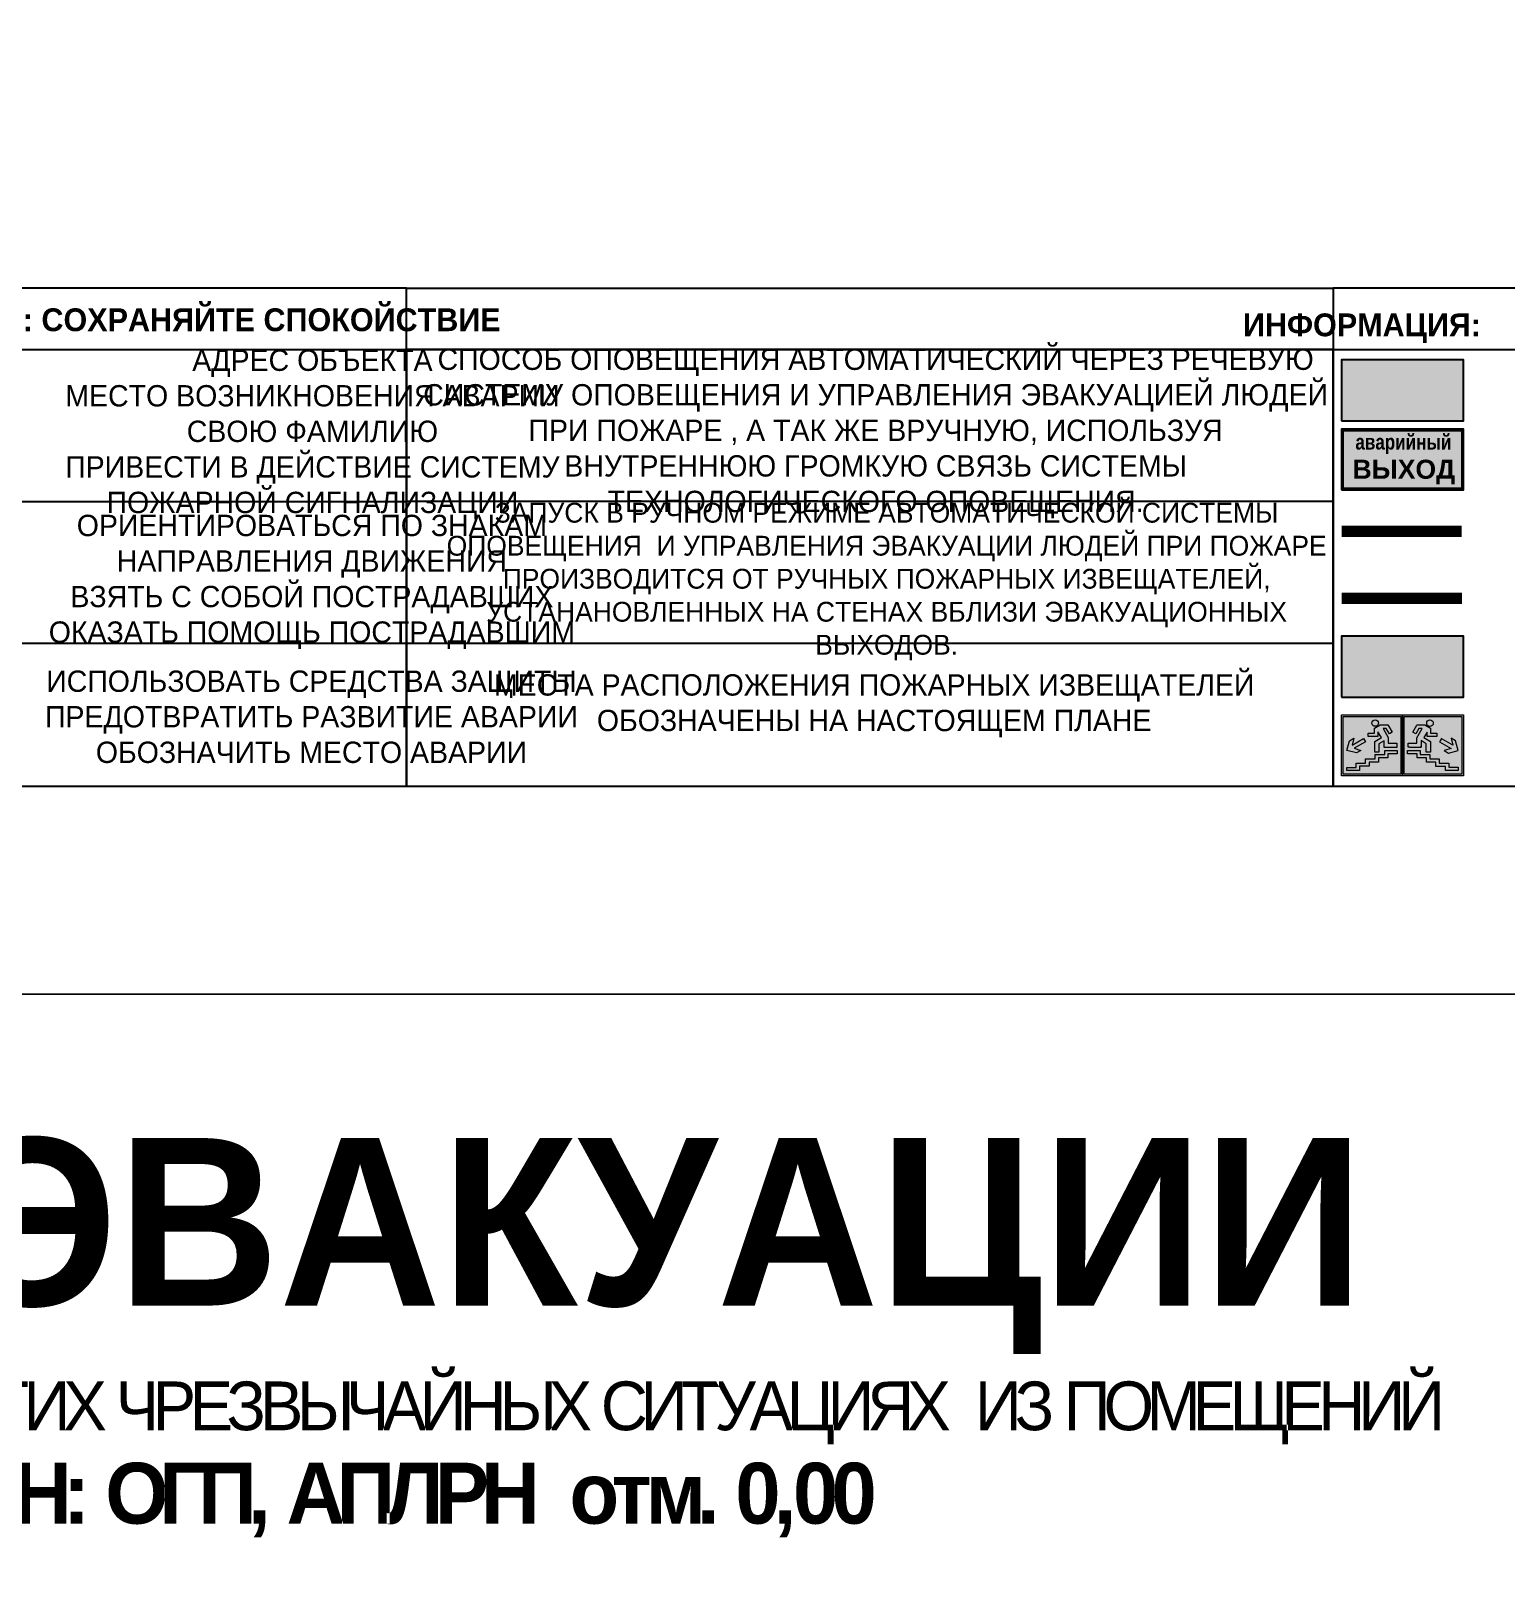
# Model space of a CAD drawing. Header units: millimetres. Extents: x 13810 to 67229, y 12374 to 21950.
# Drawn here: x 43842.3 to 44036.1, y 15261.1 to 15465.6 of the extents above; entities that cross this region are included whole.
import ezdxf

# ---------------------------------------------------------------- set-up
doc = ezdxf.new("R2010")
doc.units = ezdxf.units.MM
doc.linetypes.add('GOST2.303 4', pattern=[7, 5, -2, 0])
doc.layers.add('План_Штампы', color=7, linetype='Continuous')
doc.styles.add('обычный', font='arial.ttf')

# ---------------------------------------------------------------- blocks, each defined once
blk = doc.blocks.new('A$C41C009D9')
at = {"true_color": 0xffffff}
blk.add_hatch(color=7, dxfattribs=at).paths.add_polyline_path([(0, 8), (-16, 8), (-16, 0), (0, 0)])
h = blk.add_hatch(color=126)
h.dxf.hatch_style = 1
h.paths.add_polyline_path([(-15.8, 7.8), (-15.8, 0.2), (-0.2, 0.2), (-0.2, 7.8)])
at = {"color": 126}
for points in [[(-16, 0), (0, 0), (0, 8), (-16, 8)], [(-16, 0), (0, 0), (0, 8), (-16, 8)], [(-15.8, 7.8), (-0.2, 7.8), (-0.2, 0.2), (-15.8, 0.2)]]:
    blk.add_lwpolyline(points, close=True, dxfattribs=at)
at = {"color": 7, "true_color": 0xffffff, "insert": (-15.8, 7.3), "char_height": 2.5, "width": 15.5999, "attachment_point": 1, "style": 'обычный'}
blk.add_mtext('\\pi1.6133;{\\fArial|b1|i0|c204|p34;\\H0.8x;\\W0.8;аварийный\\H1.25x;\\W1;\\P\\pi1.2327;ВЫХОД}', dxfattribs=at)
blk = doc.blocks.new('A$C32E8229D')
at = {"true_color": 0xffffff}
blk.add_hatch(color=7, dxfattribs=at).paths.add_polyline_path([(0, 0), (0, -8), (16, -8), (16, 0)])
h = blk.add_hatch(color=126)
h.paths.add_polyline_path([(0.2, -0.2), (15.8, -0.2), (15.8, -7.8), (0.2, -7.8)])
h.paths.add_polyline_path([(13.49, -2.05), (12.08, -2.05), (11.37, -2.63, 0.162397), (11.29, -2.84), (11.29, -3.63), (10.35, -3.63), (10.35, -4.05), (11.68, -4.05), (11.68, -3.48), (12.26, -4.28), (11.29, -5.1), (11.29, -6.78), (11.85, -6.78), (11.85, -5.44), (12.8, -4.64), (12.8, -5.94), (14.46, -5.94), (14.46, -5.39), (13.45, -5.39), (13.45, -3.97), (12.46, -2.59), (13.15, -2.59), (13.69, -3.34), (14.18, -3)], flags=16)
h.paths.add_polyline_path([(10.74, -1.82, 1), (11.8, -1.82, 1)], flags=16)
h.paths.add_polyline_path([(9.39, -3.59), (5.99, -3.59), (6.56, -3.03), (5.91, -3.03), (5.1, -3.83), (5.91, -4.64), (6.56, -4.64), (5.99, -4.09), (9.39, -4.09)], flags=16)
h.paths.add_polyline_path([(4.29, -1.08), (1.72, -1.08), (1.72, -6.6), (4.29, -6.6)], flags=16)
at = {"color": 126}
blk.add_lwpolyline([(16, -8), (0, -8), (0, 0), (16, 0)], close=True, dxfattribs=at)
blk = doc.blocks.new('A$C7B4425F7')
at = {"true_color": 0xffffff}
blk.add_hatch(color=7, dxfattribs=at).paths.add_polyline_path([(0, 0), (-16, 0), (-16, -8), (0, -8)])
h = blk.add_hatch(color=126)
h.paths.add_polyline_path([(-0.2, -0.2), (-15.8, -0.2), (-15.8, -7.8), (-0.2, -7.8)])
h.paths.add_polyline_path([(-11.76, -2.03), (-11.76, -3.66), (-11.17, -3.66, -0.568275), (-11.17, -6.18), (-12.58, -6.18), (-12.58, -2.03)], flags=16)
h.paths.add_polyline_path([(-13.33, -4.12, -0.495768), (-13.59, -6.18), (-15.03, -6.18), (-15.03, -2.03), (-13.59, -2.03, -0.487973)], flags=16)
h.paths.add_polyline_path([(-10.25, -2.03), (-9.48, -2.03), (-9.48, -6.18), (-10.25, -6.18)], flags=16)
h.paths.add_polyline_path([(-13.84, -3.69), (-14.24, -3.69), (-14.24, -3.03), (-13.9, -3.03, -0.692621)], flags=0)
h.paths.add_polyline_path([(-9.15, -2.03), (-8.4, -2.03), (-8.04, -3.07), (-7.68, -2.03), (-6.93, -2.03), (-7.64, -4.1), (-6.93, -6.18), (-7.68, -6.18), (-8.04, -5.14), (-8.4, -6.18), (-9.15, -6.18), (-8.44, -4.1)], flags=16)
h.paths.add_polyline_path([(-11.76, -4.46), (-11.42, -4.46, -0.692621), (-11.36, -5.12), (-11.76, -5.12)], flags=0)
h.paths.add_polyline_path([(-13.9, -5.2), (-14.24, -5.2), (-14.24, -4.55), (-13.84, -4.55, -0.708038)], flags=0)
edge = h.paths.add_edge_path(flags=16)
edge.add_ellipse((-5.51, -4.08), major_axis=(0, 2.05), ratio=0.586184, start_angle=0, end_angle=360)
edge = h.paths.add_edge_path(flags=0)
edge.add_ellipse((-5.51, -4.08), major_axis=(0, 1.14), ratio=0.454828, start_angle=0, end_angle=360)
h.paths.add_polyline_path([(-4.13, -4.96, 0.377264), (-3.48, -4.52, 0.0555), (-3.16, -2.03), (-1.66, -2.03), (-1.66, -4.96), (-0.96, -4.96), (-0.96, -7.01), (-1.75, -7.01), (-1.75, -6.18), (-3.3, -6.18), (-3.3, -7.02), (-4.13, -7.02)], flags=16)
h.paths.add_polyline_path([(-2.73, -2.91), (-2.28, -2.91), (-2.28, -4.96), (-3.05, -4.96, 0.079136)], flags=0)
at = {"color": 126}
blk.add_lwpolyline([(-16, -8), (0, -8), (0, 0), (-16, 0)], close=True, dxfattribs=at)
blk = doc.blocks.new('вниз 3')
at = {"lineweight": 0, "true_color": 0xffffff}
h = blk.add_hatch(color=7, dxfattribs=at)
h.dxf.hatch_style = 1
h.paths.add_polyline_path([(40997.5, -4475.69), (40997.25, -4475.28), (40995.76, -4476.15), (40995.97, -4475.23), (40995.39, -4475.56), (40995.05, -4476.83), (40996.33, -4477.17), (40996.91, -4476.83), (40996, -4476.55)], flags=0)
h.paths.add_polyline_path([(40999.81, -4473.95), (41000.22, -4473.95), (41000.64, -4474.67), (41001.03, -4474.43), (41000.46, -4473.49), (41000.42, -4473.49), (40999.43, -4473.49), (40998.68, -4473.92), (40998.68, -4474.57), (40997.88, -4474.57), (40997.88, -4475), (40999.14, -4475), (40999.14, -4474.43), (40999.14, -4474.38), (40999.59, -4475.15), (40998.72, -4475.67), (40998.72, -4477.06), (40999.24, -4477.06), (40999.24, -4475.96), (40999.95, -4475.56), (40999.95, -4476.43), (41001.61, -4476.43), (41001.61, -4475.88), (41000.47, -4475.88), (41000.47, -4475.12)], flags=0)
h.paths.add_polyline_path([(40999.2, -4473.24, 1), (40998.35, -4473.24, 1)], flags=0)
h.paths.add_polyline_path([(41000.46, -4477.26), (41001.69, -4477.26), (41001.69, -4476.84), (41000.03, -4476.84), (41000.03, -4477.39), (40998.78, -4477.39), (40998.78, -4477.95), (40997.53, -4477.95), (40997.53, -4478.5), (40996.29, -4478.5), (40996.29, -4479.06), (40995.05, -4479.06), (40995.05, -4479.48), (40995.29, -4479.48), (40996.72, -4479.48), (40996.72, -4478.92), (40997.97, -4478.92), (40997.97, -4478.36), (40999.2, -4478.36), (40999.2, -4477.81), (41000.46, -4477.81)], flags=0)
h.paths.add_polyline_path([(41002.37, -4472.17), (40994.37, -4472.17), (40994.37, -4480.17), (41002.37, -4480.17)])
h.paths.add_polyline_path([(41002.16, -4479.96), (40994.57, -4479.96), (40994.57, -4472.37), (41002.16, -4472.37)], flags=16)
h.paths.add_polyline_path([(41001.61, -4475.88), (41001.61, -4476.43), (40999.95, -4476.43), (40999.95, -4475.56), (40999.24, -4475.96), (40999.24, -4477.06), (40998.72, -4477.06), (40998.72, -4475.67), (40999.59, -4475.15), (40999.14, -4474.38), (40999.14, -4474.43), (40999.14, -4475), (40997.88, -4475), (40997.88, -4474.57), (40998.68, -4474.57), (40998.68, -4473.92), (40999.43, -4473.49), (41000.42, -4473.49), (41000.46, -4473.49), (41001.03, -4474.43), (41000.64, -4474.67), (41000.22, -4473.95), (40999.81, -4473.95), (41000.47, -4475.12), (41000.47, -4475.88)], flags=0)
h.paths.add_polyline_path([(41001.69, -4476.84), (41001.69, -4477.26), (41000.46, -4477.26), (41000.46, -4477.81), (40999.2, -4477.81), (40999.2, -4478.36), (40997.97, -4478.36), (40997.97, -4478.92), (40996.72, -4478.92), (40996.72, -4479.48), (40995.05, -4479.48), (40995.05, -4479.06), (40996.29, -4479.06), (40996.29, -4478.5), (40997.53, -4478.5), (40997.53, -4477.95), (40998.78, -4477.95), (40998.78, -4477.39), (41000.03, -4477.39), (41000.03, -4476.84)], flags=0)
h.paths.add_polyline_path([(40998.35, -4473.24, -1), (40999.2, -4473.24, -1)], flags=0)
h.paths.add_polyline_path([(40997.5, -4475.69), (40996, -4476.55), (40996.91, -4476.83), (40996.33, -4477.17), (40995.05, -4476.83), (40995.39, -4475.56), (40995.97, -4475.23), (40995.76, -4476.15), (40997.25, -4475.28)], flags=0)
at = {"lineweight": 0}
h = blk.add_hatch(color=126, dxfattribs=at)
h.dxf.hatch_style = 1
h.paths.add_polyline_path([(41002.16, -4472.37), (40994.57, -4472.37), (40994.57, -4479.96), (41002.16, -4479.96)])
h.paths.add_polyline_path([(40995.97, -4475.23), (40995.76, -4476.15), (40997.25, -4475.28), (40997.5, -4475.69), (40996, -4476.55), (40996.91, -4476.83), (40996.33, -4477.17), (40995.05, -4476.83), (40995.39, -4475.56)], flags=16)
h.paths.add_polyline_path([(40997.88, -4474.57), (40998.68, -4474.57), (40998.68, -4473.92), (40999.43, -4473.49), (41000.42, -4473.49), (41000.46, -4473.49), (41001.03, -4474.43), (41000.64, -4474.67), (41000.22, -4473.95), (40999.81, -4473.95), (41000.47, -4475.12), (41000.47, -4475.88), (41001.61, -4475.88), (41001.61, -4476.43), (40999.95, -4476.43), (40999.95, -4475.56), (40999.24, -4475.96), (40999.24, -4477.06), (40998.72, -4477.06), (40998.72, -4475.67), (40999.59, -4475.15), (40999.14, -4474.38), (40999.14, -4474.43), (40999.14, -4475), (40997.88, -4475)], flags=16)
h.paths.add_polyline_path([(40998.35, -4473.24, -1), (40999.2, -4473.24, -1)], flags=16)
h.paths.add_polyline_path([(40997.53, -4477.95), (40998.78, -4477.95), (40998.78, -4477.39), (41000.03, -4477.39), (41000.03, -4476.84), (41001.69, -4476.84), (41001.69, -4477.26), (41000.46, -4477.26), (41000.46, -4477.81), (40999.2, -4477.81), (40999.2, -4478.36), (40997.97, -4478.36), (40997.97, -4478.92), (40996.72, -4478.92), (40996.72, -4479.48), (40995.05, -4479.48), (40995.05, -4479.06), (40996.29, -4479.06), (40996.29, -4478.5), (40997.53, -4478.5)], flags=16)
at = {"lineweight": 0, "true_color": 0xffffff}
h = blk.add_hatch(color=7, dxfattribs=at)
h.dxf.hatch_style = 1
h.paths.add_polyline_path([(40999.2, -4473.24, 1), (40998.35, -4473.24, 1)])
h.paths.add_polyline_path([(40999.81, -4473.95), (41000.22, -4473.95), (41000.64, -4474.67), (41001.03, -4474.43), (41000.46, -4473.49), (41000.42, -4473.49), (40999.43, -4473.49), (40998.68, -4473.92), (40998.68, -4474.57), (40997.88, -4474.57), (40997.88, -4475), (40999.14, -4475), (40999.14, -4474.43), (40999.14, -4474.38), (40999.59, -4475.15), (40998.72, -4475.67), (40998.72, -4477.06), (40999.24, -4477.06), (40999.24, -4475.96), (40999.95, -4475.56), (40999.95, -4476.43), (41001.61, -4476.43), (41001.61, -4475.88), (41000.47, -4475.88), (41000.47, -4475.12)])
h.paths.add_polyline_path([(40999.2, -4477.81), (41000.46, -4477.81), (41000.46, -4477.26), (41001.69, -4477.26), (41001.69, -4476.84), (41000.03, -4476.84), (41000.03, -4477.39), (40998.78, -4477.39), (40998.78, -4477.95), (40997.53, -4477.95), (40997.53, -4478.5), (40996.29, -4478.5), (40996.29, -4479.06), (40995.05, -4479.06), (40995.05, -4479.48), (40995.29, -4479.48), (40996.72, -4479.48), (40996.72, -4478.92), (40997.97, -4478.92), (40997.97, -4478.36), (40999.2, -4478.36)])
h.paths.add_polyline_path([(40997.5, -4475.69), (40997.25, -4475.28), (40995.76, -4476.15), (40995.97, -4475.23), (40995.39, -4475.56), (40995.05, -4476.83), (40996.33, -4477.17), (40996.91, -4476.83), (40996, -4476.55)])
at = {"color": 126, "lineweight": 0}
for points in [[(40994.37, -4472.17), (41002.37, -4472.17), (41002.37, -4480.17), (40994.37, -4480.17)], [(40994.57, -4472.37), (41002.16, -4472.37), (41002.16, -4479.96), (40994.57, -4479.96)]]:
    blk.add_lwpolyline(points, close=True, dxfattribs=at)
for points in [[(40999.14, -4474.43), (40999.14, -4475), (40997.88, -4475), (40997.88, -4474.57), (40998.68, -4474.57), (40998.68, -4473.92), (40999.43, -4473.49), (41000.42, -4473.49), (41000.46, -4473.49), (41001.03, -4474.43), (41000.64, -4474.67), (41000.22, -4473.95), (40999.81, -4473.95), (41000.47, -4475.12), (41000.47, -4475.88), (41001.61, -4475.88), (41001.61, -4476.43), (40999.95, -4476.43), (40999.95, -4475.56), (40999.24, -4475.96), (40999.24, -4477.06), (40998.72, -4477.06), (40998.72, -4475.67), (40999.59, -4475.15), (40999.14, -4474.38), (40999.14, -4474.43)], [(40995.05, -4476.83), (40995.39, -4475.56), (40995.97, -4475.23), (40995.76, -4476.15), (40997.25, -4475.28), (40997.5, -4475.69), (40996, -4476.55), (40996.91, -4476.83), (40996.33, -4477.17), (40995.05, -4476.83)], [(40995.29, -4479.48), (40995.05, -4479.48), (40995.05, -4479.06), (40996.29, -4479.06), (40996.29, -4478.5), (40997.53, -4478.5), (40997.53, -4477.95), (40998.78, -4477.95), (40998.78, -4477.39), (41000.03, -4477.39), (41000.03, -4476.84), (41001.69, -4476.84), (41001.69, -4477.26), (41000.46, -4477.26), (41000.46, -4477.81), (40999.2, -4477.81), (40999.2, -4478.36), (40997.97, -4478.36), (40997.97, -4478.92), (40996.72, -4478.92), (40996.72, -4479.48), (40995.05, -4479.48)]]:
    blk.add_lwpolyline(points, dxfattribs=at)
blk.add_circle((40998.77, -4473.24), 0.426, dxfattribs=at)
blk = doc.blocks.new('вниз')
at = {"lineweight": 0, "true_color": 0xffffff}
h = blk.add_hatch(color=7, dxfattribs=at)
h.dxf.hatch_style = 1
h.paths.add_polyline_path([(40994.51, -4472.22), (40986.51, -4472.22), (40986.51, -4480.22), (40994.51, -4480.22)])
h.paths.add_polyline_path([(40994.31, -4472.42), (40994.31, -4480.01), (40986.71, -4480.01), (40986.71, -4472.42)], flags=16)
h.paths.add_polyline_path([(40988.43, -4473.53), (40989.43, -4473.53), (40990.19, -4473.96), (40990.19, -4474.6), (40991, -4474.6), (40991, -4475.06), (40989.73, -4475.06), (40989.73, -4474.46), (40989.3, -4475.18), (40990.17, -4475.7), (40990.17, -4477.11), (40989.63, -4477.11), (40989.63, -4476.01), (40988.94, -4475.59), (40988.94, -4476.46), (40988.94, -4476.46), (40987.47, -4476.46), (40987.26, -4476.46), (40987.26, -4475.92), (40988.4, -4475.92), (40988.4, -4475.2), (40989.1, -4473.99), (40988.66, -4473.99), (40988.24, -4474.7), (40987.86, -4474.47), (40988.41, -4473.56)], flags=0)
h.paths.add_polyline_path([(40990.55, -4473.29, -1), (40989.69, -4473.29, -1)], flags=0)
h.paths.add_polyline_path([(40988.85, -4476.89), (40988.85, -4477.43), (40990.1, -4477.43), (40990.1, -4477.99), (40991.34, -4477.99), (40991.34, -4478.54), (40992.59, -4478.54), (40992.59, -4479.09), (40993.83, -4479.09), (40993.83, -4479.52), (40992.17, -4479.52), (40992.17, -4478.97), (40990.91, -4478.97), (40990.91, -4478.41), (40989.68, -4478.41), (40989.68, -4477.86), (40988.43, -4477.86), (40988.43, -4477.31), (40987.6, -4477.31), (40987.18, -4477.31), (40987.18, -4476.89)], flags=0)
h.paths.add_polyline_path([(40991.61, -4475.33), (40993.12, -4476.2), (40992.9, -4475.27), (40993.48, -4475.6), (40993.83, -4476.88), (40992.56, -4477.22), (40991.97, -4476.88), (40992.9, -4476.61), (40991.38, -4475.74), (40991.58, -4475.39)], flags=0)
h.paths.add_polyline_path([(40990.19, -4473.96), (40989.43, -4473.53), (40988.43, -4473.53), (40988.41, -4473.56), (40987.86, -4474.47), (40988.24, -4474.7), (40988.66, -4473.99), (40989.1, -4473.99), (40988.4, -4475.2), (40988.4, -4475.92), (40987.26, -4475.92), (40987.26, -4476.46), (40987.47, -4476.46), (40988.94, -4476.46), (40988.94, -4476.27), (40988.94, -4475.59), (40989.63, -4476.01), (40989.63, -4477.11), (40990.17, -4477.11), (40990.17, -4475.7), (40989.3, -4475.18), (40989.73, -4474.46), (40989.73, -4475.06), (40991, -4475.06), (40991, -4474.6), (40990.19, -4474.6)], flags=0)
h.paths.add_polyline_path([(40990.55, -4473.29, 1), (40989.69, -4473.29, 1)], flags=0)
h.paths.add_polyline_path([(40991.61, -4475.33), (40991.58, -4475.39), (40991.38, -4475.74), (40992.9, -4476.61), (40991.97, -4476.88), (40992.56, -4477.22), (40993.83, -4476.88), (40993.48, -4475.6), (40992.9, -4475.27), (40993.12, -4476.2)], flags=0)
h.paths.add_polyline_path([(40990.1, -4477.43), (40988.85, -4477.43), (40988.85, -4476.89), (40987.18, -4476.89), (40987.18, -4477.31), (40987.6, -4477.31), (40988.43, -4477.31), (40988.43, -4477.86), (40989.68, -4477.86), (40989.68, -4478.41), (40990.91, -4478.41), (40990.91, -4478.97), (40992.17, -4478.97), (40992.17, -4479.52), (40993.83, -4479.52), (40993.83, -4479.09), (40992.59, -4479.09), (40992.59, -4478.54), (40991.34, -4478.54), (40991.34, -4477.99), (40990.1, -4477.99)], flags=0)
at = {"lineweight": 0}
h = blk.add_hatch(color=126, dxfattribs=at)
h.dxf.hatch_style = 1
h.paths.add_polyline_path([(40994.31, -4472.42), (40986.71, -4472.42), (40986.71, -4480.01), (40994.31, -4480.01)])
h.paths.add_polyline_path([(40988.43, -4473.53), (40989.43, -4473.53), (40990.19, -4473.96), (40990.19, -4474.6), (40991, -4474.6), (40991, -4475.06), (40989.73, -4475.06), (40989.73, -4474.46), (40989.3, -4475.18), (40990.17, -4475.7), (40990.17, -4477.11), (40989.63, -4477.11), (40989.63, -4476.01), (40988.94, -4475.59), (40988.94, -4476.46), (40988.94, -4476.46), (40987.47, -4476.46), (40987.26, -4476.46), (40987.26, -4475.92), (40988.4, -4475.92), (40988.4, -4475.2), (40989.1, -4473.99), (40988.66, -4473.99), (40988.24, -4474.7), (40987.86, -4474.47), (40988.41, -4473.56)], flags=16)
h.paths.add_polyline_path([(40990.55, -4473.29, -1), (40989.69, -4473.29, -1)], flags=16)
h.paths.add_polyline_path([(40988.85, -4476.89), (40988.85, -4477.43), (40990.1, -4477.43), (40990.1, -4477.99), (40991.34, -4477.99), (40991.34, -4478.54), (40992.59, -4478.54), (40992.59, -4479.09), (40993.83, -4479.09), (40993.83, -4479.52), (40992.17, -4479.52), (40992.17, -4478.97), (40990.91, -4478.97), (40990.91, -4478.41), (40989.68, -4478.41), (40989.68, -4477.86), (40988.43, -4477.86), (40988.43, -4477.31), (40987.6, -4477.31), (40987.18, -4477.31), (40987.18, -4476.89)], flags=16)
h.paths.add_polyline_path([(40991.61, -4475.33), (40993.12, -4476.2), (40992.9, -4475.27), (40993.48, -4475.6), (40993.83, -4476.88), (40992.56, -4477.22), (40991.97, -4476.88), (40992.9, -4476.61), (40991.38, -4475.74), (40991.58, -4475.39)], flags=16)
at = {"lineweight": 0, "true_color": 0xffffff}
h = blk.add_hatch(color=7, dxfattribs=at)
h.dxf.hatch_style = 1
h.paths.add_polyline_path([(40989.73, -4474.46), (40989.73, -4475.06), (40991, -4475.06), (40991, -4474.6), (40990.19, -4474.6), (40990.19, -4473.96), (40989.43, -4473.53), (40988.43, -4473.53), (40988.41, -4473.56), (40987.86, -4474.47), (40988.24, -4474.7), (40988.66, -4473.99), (40989.1, -4473.99), (40988.4, -4475.2), (40988.4, -4475.92), (40987.26, -4475.92), (40987.26, -4476.46), (40987.47, -4476.46), (40988.94, -4476.46), (40988.94, -4475.59), (40989.63, -4476.01), (40989.63, -4477.11), (40990.17, -4477.11), (40990.17, -4475.7), (40989.3, -4475.18)])
h.paths.add_polyline_path([(40989.69, -4473.29, 1), (40990.55, -4473.29, 1)])
h.paths.add_polyline_path([(40991.61, -4475.33), (40991.58, -4475.39), (40991.38, -4475.74), (40992.9, -4476.61), (40991.97, -4476.88), (40992.56, -4477.22), (40993.83, -4476.88), (40993.48, -4475.6), (40992.9, -4475.27), (40993.12, -4476.2)])
h.paths.add_polyline_path([(40990.1, -4477.43), (40988.85, -4477.43), (40988.85, -4476.89), (40987.18, -4476.89), (40987.18, -4477.31), (40987.6, -4477.31), (40988.43, -4477.31), (40988.43, -4477.86), (40989.68, -4477.86), (40989.68, -4478.41), (40990.91, -4478.41), (40990.91, -4478.97), (40992.17, -4478.97), (40992.17, -4479.52), (40993.83, -4479.52), (40993.83, -4479.09), (40992.59, -4479.09), (40992.59, -4478.54), (40991.34, -4478.54), (40991.34, -4477.99), (40990.1, -4477.99)])
at = {"color": 126, "lineweight": 0}
for points in [[(40986.51, -4472.22), (40994.51, -4472.22), (40994.51, -4480.22), (40986.51, -4480.22)], [(40986.71, -4472.42), (40994.31, -4472.42), (40994.31, -4480.01), (40986.71, -4480.01)]]:
    blk.add_lwpolyline(points, close=True, dxfattribs=at)
for points in [[(40987.47, -4476.46), (40987.26, -4476.46), (40987.26, -4475.92), (40988.4, -4475.92), (40988.4, -4475.2), (40989.1, -4473.99), (40988.66, -4473.99), (40988.24, -4474.7), (40987.86, -4474.47), (40988.41, -4473.56), (40988.43, -4473.53), (40989.43, -4473.53), (40990.19, -4473.96), (40990.19, -4474.6), (40991, -4474.6), (40991, -4475.06), (40989.73, -4475.06), (40989.73, -4474.46), (40989.3, -4475.18), (40990.17, -4475.7), (40990.17, -4477.11), (40989.63, -4477.11), (40989.63, -4476.01), (40988.94, -4475.59), (40988.94, -4476.46)], [(40987.6, -4477.31), (40987.18, -4477.31), (40987.18, -4476.89), (40988.85, -4476.89), (40988.85, -4477.43), (40990.1, -4477.43), (40990.1, -4477.99), (40991.34, -4477.99), (40991.34, -4478.54), (40992.59, -4478.54), (40992.59, -4479.09), (40993.83, -4479.09), (40993.83, -4479.52), (40992.17, -4479.52), (40992.17, -4478.97), (40990.91, -4478.97), (40990.91, -4478.41), (40989.68, -4478.41), (40989.68, -4477.86), (40988.43, -4477.86), (40988.43, -4477.31), (40987.6, -4477.31)], [(40987.47, -4476.46), (40988.94, -4476.46), (40988.94, -4476.27)], [(40991.58, -4475.39), (40991.38, -4475.74), (40992.9, -4476.61), (40991.97, -4476.88), (40992.56, -4477.22), (40993.83, -4476.88), (40993.48, -4475.6), (40992.9, -4475.27), (40993.12, -4476.2), (40991.61, -4475.33), (40991.58, -4475.39)]]:
    blk.add_lwpolyline(points, dxfattribs=at)
blk.add_circle((40990.12, -4473.29), 0.432, dxfattribs=at)

msp = doc.modelspace()

# ---------------------------------------------------------------- linework, layer by layer
at = {"color": 126, "lineweight": 0, "true_color": 0x008754}
for points in [[(43578.76, 15734.12), (44178.76, 15734.12), (44178.76, 15339.12), (43578.76, 15339.12)], [(43578.76, 15734.12), (44178.76, 15734.12), (44178.76, 15339.12), (43578.76, 15339.12)], [(43578.76, 15734.12), (44178.76, 15734.12), (44178.76, 15339.12), (43578.76, 15339.12)], [(43578.76, 15734.12), (44178.76, 15734.12), (44178.76, 15339.12), (43578.76, 15339.12)], [(43578.76, 15339.12), (44178.76, 15339.12), (44178.76, 14944.12), (43578.76, 14944.12)], [(43578.76, 15339.12), (44178.76, 15339.12), (44178.76, 14944.12), (43578.76, 14944.12)], [(43578.76, 15339.12), (44178.76, 15339.12), (44178.76, 14944.12), (43578.76, 14944.12)], [(43578.76, 15339.12), (44178.76, 15339.12), (44178.76, 14944.12), (43578.76, 14944.12)]]:
    msp.add_lwpolyline(points, close=True, dxfattribs=at)
for points in [[(43747.9, 15423.81), (43891.66, 15423.81), (43891.66, 15431.86), (43747.9, 15431.86)], [(43891.66, 15431.86), (44013.38, 15431.86), (44013.38, 15366.41), (43891.66, 15366.41)], [(43891.66, 15431.86), (44013.38, 15431.86), (44013.38, 15423.81), (43891.66, 15423.81)], [(44013.38, 15423.81), (44157.15, 15423.81), (44157.15, 15431.86), (44013.38, 15431.86)], [(43747.9, 15423.81), (43891.66, 15423.81), (43891.66, 15366.41), (43747.9, 15366.41)], [(43891.66, 15423.81), (44013.38, 15423.81), (44013.38, 15403.81), (43891.66, 15403.81)], [(44013.38, 15423.81), (44157.15, 15423.81), (44157.15, 15366.41), (44013.38, 15366.41)], [(44013.38, 15403.81), (43891.66, 15403.81), (43891.66, 15385.24), (44013.38, 15385.24)]]:
    msp.add_lwpolyline(points, close=True)
for points in [[(43806.31, 15403.81), (43747.9, 15403.81), (43891.66, 15403.81)], [(43806.31, 15385.24), (43747.9, 15385.24), (43891.66, 15385.24)]]:
    msp.add_lwpolyline(points)
at = {"color": 126, "lineweight": 80, "true_color": 0x008754, "const_width": 1.5}
msp.add_lwpolyline([(44030.29, 15399.91), (44014.5, 15399.91)], dxfattribs=at)
at = {"color": 126, "linetype": 'GOST2.303 4', "lineweight": 80, "true_color": 0x008754, "const_width": 1.5}
msp.add_lwpolyline([(44030.3, 15391.11), (44014.5, 15391.11)], dxfattribs=at)

# ---------------------------------------------------------------- block references
msp.add_blockref('A$C41C009D9', (44030.5, 15405.35))
at = {"color": 126, "true_color": 0x008754}
for name, p in [('вниз 3', (3020.13, 19847.98)), ('вниз', (3035.99, 19848.02)), ('вниз', (3035.99, 19848.02))]:
    msp.add_blockref(name, p, dxfattribs=at)
at = {"layer": 'План_Штампы'}
msp.add_blockref('A$C7B4425F7', (44030.5, 15422.42), dxfattribs=at)
at = {"layer": 'План_Штампы', "color": 126, "true_color": 0x008754, "xscale": -1}
msp.add_blockref('A$C32E8229D', (44030.5, 15386.16), dxfattribs=at)

# ---------------------------------------------------------------- texts
at = {"lineweight": 0, "style": 'обычный'}
for s, insert, char_height, width, attachment_point in [('{\\fProxima Nova Rg|b1|i0|c204|p2;ДЕЙСТВИЯ ПРИ АВАРИИ: СОХРАНЯЙТЕ СПОКОЙСТВИЕ\\H1.6644x; }', (43847.51, 15427.26), 3, 175.1736, 5), ('{\\fProxima Nova Rg|b1|i0|c204|p2;ИНФОРМАЦИЯ:\\H1.1997x; }', (44017.18, 15426.59), 3, 175.1736, 5), ('{\\fProxima Nova Rg|b0|i0|c204|p2;СПОСОБ ОПОВЕЩЕНИЯ АВТОМАТИЧЕСКИЙ ЧЕРЕЗ РЕЧЕВУЮ СИСТЕМУ ОПОВЕЩЕНИЯ И УПРАВЛЕНИЯ ЭВАКУАЦИЕЙ ЛЮДЕЙ ПРИ ПОЖАРЕ , А ТАК ЖЕ ВРУЧНУЮ, ИСПОЛЬЗУЯ ВНУТРЕННЮЮ ГРОМКУЮ СВЯЗЬ СИСТЕМЫ ТЕХНОЛОГИЧЕСКОГО ОПОВЕЩЕНИЯ.}', (43953.28, 15412.77), 2.8, 118.5618, 5), ('\\pi-8.4,l8.4,t8.4;{\\fProxima Nova Rg|b0|i0|c204|p2;АДРЕС ОБЪЕКТА\\PМЕСТО ВОЗНИКНОВЕНИЯ АВАРИИ\\PСВОЮ ФАМИЛИЮ\\PПРИВЕСТИ В ДЕЙСТВИЕ СИСТЕМУ \\PПОЖАРНОЙ СИГНАЛИЗАЦИИ}', (43879.29, 15412.64), 2.8, 126.6484, 5), ('{\\fProxima Nova Rg|b0|i0|c204|p2;\\P\\pt7.8;ЗАПУСК В РУЧНОМ РЕЖИМЕ АВТОМАТИЧЕСКОЙ СИСТЕМЫ ОПОВЕЩЕНИЯ  И УПРАВЛЕНИЯ ЭВАКУАЦИИ ЛЮДЕЙ ПРИ ПОЖАРЕ ПРОИЗВОДИТСЯ ОТ РУЧНЫХ ПОЖАРНЫХ ИЗВЕЩАТЕЛЕЙ, УСТАНАНОВЛЕННЫХ НА СТЕНАХ ВБЛИЗИ ЭВАКУАЦИОННЫХ ВЫХОДОВ. }', (43954.73, 15395.48), 2.6, 121.7868, 5), ('\\pi-8.4,l8.4,t8.4;{\\fProxima Nova Rg|b0|i0|c204|p2;ОРИЕНТИРОВАТЬСЯ ПО ЗНАКАМ \\PНАПРАВЛЕНИЯ ДВИЖЕНИЯ\\PВЗЯТЬ С СОБОЙ ПОСТРАДАВШИХ\\PОКАЗАТЬ ПОМОЩЬ ПОСТРАДАВШИМ}', (43879.22, 15393.28), 2.8, 126.6484, 5), ('\\pi-8.4,l8.4,t8.4;{\\fProxima Nova Rg|b0|i0|c204|p2;ИСПОЛЬЗОВАТЬ СРЕДСТВА ЗАЩИТЫ \\PПРЕДОТВРАТИТЬ РАЗВИТИЕ АВАРИИ\\PОБОЗНАЧИТЬ МЕСТО АВАРИИ}', (43879.16, 15375.55), 2.8, 126.6484, 5), ('\\pt8.4;{\\fProxima Nova Rg|b0|i0|c204|p2;\\PМЕСТА РАСПОЛОЖЕНИЯ ПОЖАРНЫХ ИЗВЕЩАТЕЛЕЙ ОБОЗНАЧЕНЫ НА НАСТОЯЩЕМ ПЛАНЕ}', (43953.09, 15379.34), 2.8, 118.5618, 5), ('{\\fProxima Nova Rg|b1|i0|c204|p2;ПЛАН ЭВАКУАЦИИ}', (43740.3, 15320.25), 22, 493.8901, 1)]:
    msp.add_mtext(s, dxfattribs=dict(at, insert=insert, char_height=char_height, width=width, attachment_point=attachment_point))
at = {"color": 0, "lineweight": 0, "insert": (43889.69, 15288.46), "char_height": 8, "width": 449.2158, "attachment_point": 5, "style": 'обычный'}
msp.add_mtext('{\\fArial Black|b1|i0|c204|p34;\\H2x;\\T0.85;  \\fArial Narrow|b0|i0|c204|p34;\\H0.8x;\\W0.9;\\P\\fProxima Nova Rg|b0|i0|c204|p2;\\H0.5x;\\W1;\\C256;ПРИ ПОЖАРЕ  ИЛИ ДРУГИХ ЧРЕЗВЫЧАЙНЫХ СИТУАЦИЯХ  ИЗ ПОМЕЩЕНИЙ \\fProxima Nova Rg|b1|i0|c204|p2;\\H1.25x;\\PЦЭН: ОГП, АПЛРН  отм. 0,00}', dxfattribs=at)

doc.saveas('drawing.dxf')
